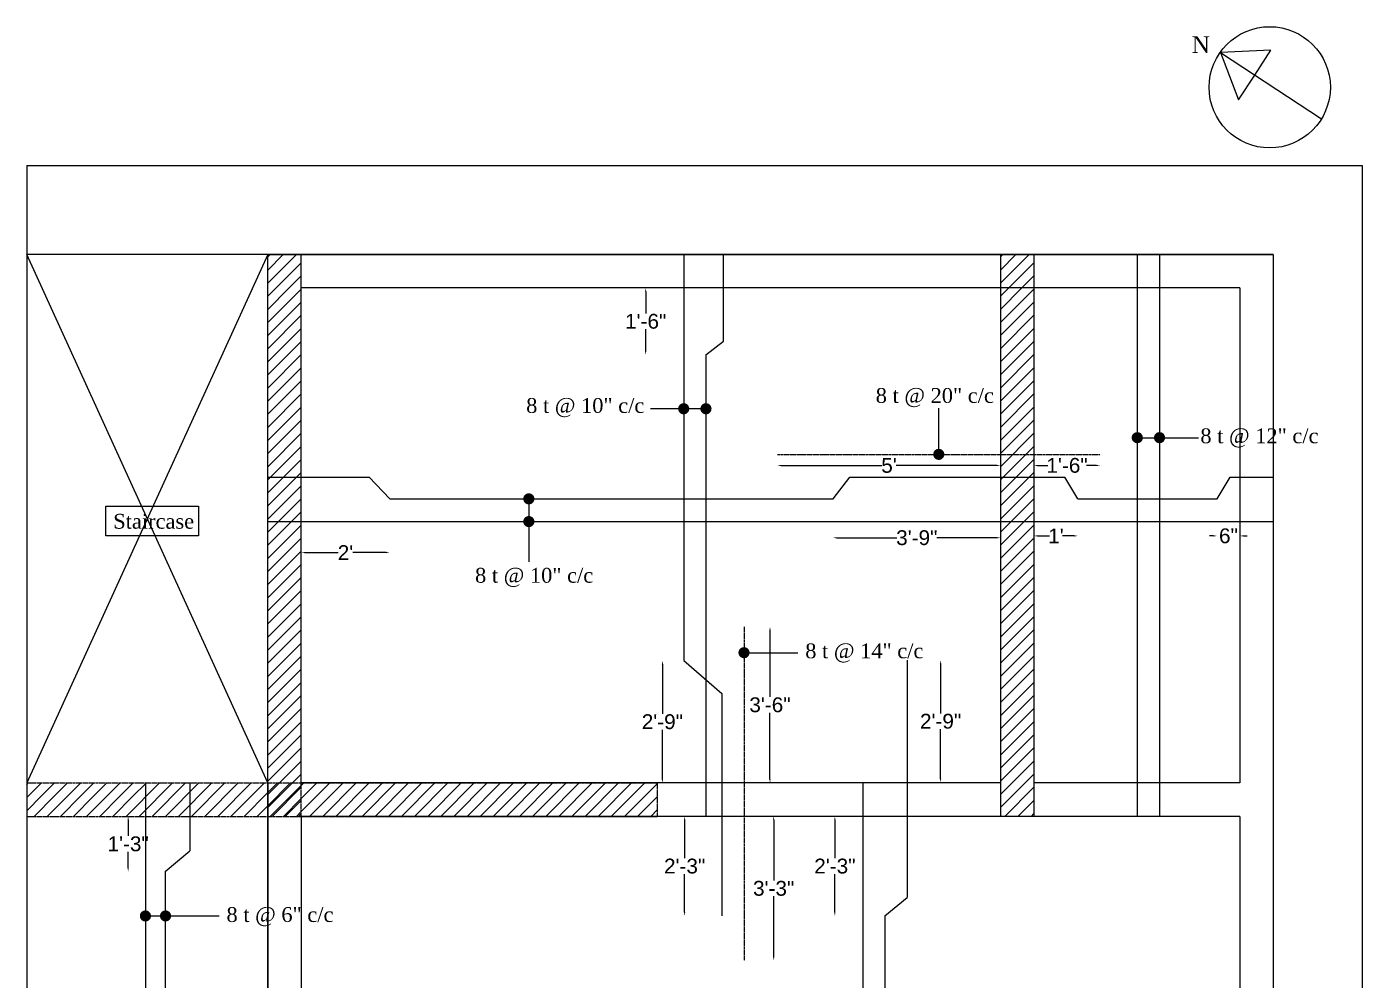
# Model space of a CAD drawing. Header units: inches. Extents: x 2686 to 6206, y -1461 to 53.
# Drawn here: x 5647.2 to 6007.2, y -371.4 to -114.2 of the extents above; entities that cross this region are included whole.
import ezdxf

# ---------------------------------------------------------------- set-up
doc = ezdxf.new("R2010")
doc.units = ezdxf.units.IN
doc.header["$LTSCALE"] = 0.1
doc.header["$MEASUREMENT"] = 0
doc.linetypes.add('DASHED', pattern=[0.75, 0.5, -0.25])
doc.linetypes.add('DASHED2', pattern=[0.375, 0.25, -0.125])
for name, color, linetype in [('MH - Beam and slab layout', 7, 'Continuous'), ('MH - Beams', 3, 'DASHED2'), ('MH - Slab reinforcement', 3, 'Continuous')]:
    doc.layers.add(name, color=color, linetype=linetype)
doc.styles.get("Standard").update_dxf_attribs({"font": 'arial.ttf'})
doc.dimstyles.get("Standard").update_dxf_attribs({"dimtxt": 6, "dimasz": 3, "dimexe": 0, "dimexo": 0.0625, "dimgap": 0.09, "dimtad": 0, "dimtih": 1, "dimtoh": 1, "dimdec": 1, "dimzin": 0, "dimdsep": 46, "dimlunit": 4, "dimtxsty": 'Standard', "dimblk": 'DOT', "dimcen": 0.09, "dimse1": 1, "dimse2": 1, "dimadec": 0, "dimazin": 0, "dimtfac": 1, "dimtdec": 1, "dimtofl": 0, "dimtmove": 0, "dimatfit": 3, "dimfxl": 1, "dimtolj": 1, "dimtzin": 0, "dimarcsym": 0})
pattern_1 = [(45, (862.607, -8.3835), (-1.767767, 1.767767), [])]
pattern_2 = [(45, (862.607, -8.3835), (-1.767767, 1.767767), [])]

# ---------------------------------------------------------------- blocks, each defined once
blk = doc.blocks.new('_Dot')
at = {"color": 0, "linetype": 'ByBlock', "lineweight": -2}
blk.add_line((-0.5, 0), (-1, 0), dxfattribs=at)
at = {"color": 0, "linetype": 'ByBlock', "const_width": 0.5}
blk.add_lwpolyline([(-0.25, 0, 1), (0.25, 0, 1)], format="xyb", close=True, dxfattribs=at)
blk = doc.blocks.new('*D267')
at = {"layer": 'Defpoints', "color": 0}
for p in [(5814, -184.63), (5830.24, -184.63), (5830.24, -202.63)]:
    blk.add_point(p, dxfattribs=at)
at = {"layer": 'MH - Slab reinforcement', "color": 0, "lineweight": -2}
for p, q in [((5814, -185.63), (5814, -191.5)), ((5814, -201.63), (5814, -195.77))]:
    blk.add_line(p, q, dxfattribs=at)
at = {"layer": 'MH - Slab reinforcement', "color": 0}
for points in [[(5814.17, -185.63), (5813.83, -185.63), (5814, -184.63)], [(5813.83, -201.63), (5814.17, -201.63), (5814, -202.63)]]:
    blk.add_solid(points, dxfattribs=at)
at = {"layer": 'MH - Slab reinforcement', "color": 0, "linetype": 'DASHED', "insert": (5814, -193.63), "char_height": 4, "attachment_point": 5}
blk.add_mtext('\\A1;1\'-6"', dxfattribs=at)
blk = doc.blocks.new('*D268')
at = {"layer": 'Defpoints', "color": 0}
for p in [(5721.15, -236.33), (5745, -241.5), (5721.15, -256)]:
    blk.add_point(p, dxfattribs=at)
at = {"layer": 'MH - Slab reinforcement', "color": 0, "lineweight": -2}
for p, q in [((5722.15, -256), (5731.11, -256)), ((5744, -256), (5735.04, -256))]:
    blk.add_line(p, q, dxfattribs=at)
at = {"layer": 'MH - Slab reinforcement', "color": 0}
for points in [[(5722.15, -255.83), (5722.15, -256.17), (5721.15, -256)], [(5744, -256.17), (5744, -255.83), (5745, -256)]]:
    blk.add_solid(points, dxfattribs=at)
at = {"layer": 'MH - Slab reinforcement', "color": 0, "linetype": 'DASHED', "insert": (5733.08, -256), "char_height": 4, "attachment_point": 5}
blk.add_mtext("\\A1;2'", dxfattribs=at)
blk = doc.blocks.new('*D269')
at = {"layer": 'Defpoints', "color": 0}
for p in [(5909.65, -240.17), (5864.5, -241.5), (5909.65, -252)]:
    blk.add_point(p, dxfattribs=at)
at = {"layer": 'MH - Slab reinforcement', "color": 0, "lineweight": -2}
for p, q in [((5865.5, -252), (5881.68, -252)), ((5908.65, -252), (5892.48, -252))]:
    blk.add_line(p, q, dxfattribs=at)
at = {"layer": 'MH - Slab reinforcement', "color": 0}
for points in [[(5865.5, -251.83), (5865.5, -252.17), (5864.5, -252)], [(5908.65, -252.17), (5908.65, -251.83), (5909.65, -252)]]:
    blk.add_solid(points, dxfattribs=at)
at = {"layer": 'MH - Slab reinforcement', "color": 0, "linetype": 'DASHED', "insert": (5887.08, -252), "char_height": 4, "attachment_point": 5}
blk.add_mtext('\\A1;3\'-9"', dxfattribs=at)
blk = doc.blocks.new('*D270')
at = {"layer": 'Defpoints', "color": 0}
for p in [(5849.5, -229.5), (5909.65, -229.5), (5849.5, -232.5)]:
    blk.add_point(p, dxfattribs=at)
at = {"layer": 'MH - Slab reinforcement', "color": 0, "lineweight": -2}
for p, q in [((5850.5, -232.5), (5877.65, -232.5)), ((5908.65, -232.5), (5881.5, -232.5))]:
    blk.add_line(p, q, dxfattribs=at)
at = {"layer": 'MH - Slab reinforcement', "color": 0}
for points in [[(5850.5, -232.33), (5850.5, -232.67), (5849.5, -232.5)], [(5908.65, -232.67), (5908.65, -232.33), (5909.65, -232.5)]]:
    blk.add_solid(points, dxfattribs=at)
at = {"layer": 'MH - Slab reinforcement', "color": 0, "linetype": 'DASHED', "insert": (5879.58, -232.5), "char_height": 4, "attachment_point": 5}
blk.add_mtext("\\A1;5'", dxfattribs=at)
blk = doc.blocks.new('*D271')
at = {"layer": 'Defpoints', "color": 0}
for p in [(5918.65, -229.5), (5936.5, -229.5), (5936.5, -232.5)]:
    blk.add_point(p, dxfattribs=at)
at = {"layer": 'MH - Slab reinforcement', "color": 0, "lineweight": -2}
for p, q in [((5919.65, -232.5), (5922.36, -232.5)), ((5935.5, -232.5), (5932.79, -232.5))]:
    blk.add_line(p, q, dxfattribs=at)
at = {"layer": 'MH - Slab reinforcement', "color": 0}
for points in [[(5919.65, -232.33), (5919.65, -232.67), (5918.65, -232.5)], [(5935.5, -232.67), (5935.5, -232.33), (5936.5, -232.5)]]:
    blk.add_solid(points, dxfattribs=at)
at = {"layer": 'MH - Slab reinforcement', "color": 0, "linetype": 'DASHED', "insert": (5927.58, -232.5), "char_height": 4, "attachment_point": 5}
blk.add_mtext('\\A1;1\'-6"', dxfattribs=at)
blk = doc.blocks.new('*D272')
at = {"layer": 'Defpoints', "color": 0}
for p in [(5918.65, -240.17), (5930.5, -241.5), (5918.65, -251.5)]:
    blk.add_point(p, dxfattribs=at)
at = {"layer": 'MH - Slab reinforcement', "color": 0, "lineweight": -2}
for p, q in [((5919.65, -251.5), (5922.84, -251.5)), ((5929.5, -251.5), (5926.32, -251.5))]:
    blk.add_line(p, q, dxfattribs=at)
at = {"layer": 'MH - Slab reinforcement', "color": 0}
for points in [[(5919.65, -251.33), (5919.65, -251.67), (5918.65, -251.5)], [(5929.5, -251.67), (5929.5, -251.33), (5930.5, -251.5)]]:
    blk.add_solid(points, dxfattribs=at)
at = {"layer": 'MH - Slab reinforcement', "color": 0, "linetype": 'DASHED', "insert": (5924.58, -251.5), "char_height": 4, "attachment_point": 5}
blk.add_mtext("\\A1;1'", dxfattribs=at)
blk = doc.blocks.new('*D273')
at = {"layer": 'Defpoints', "color": 0}
for p in [(5968, -241.5), (5974.15, -241.5), (5974.15, -251.5)]:
    blk.add_point(p, dxfattribs=at)
at = {"layer": 'MH - Slab reinforcement', "color": 0, "lineweight": -2}
for p, q in [((5967, -251.5), (5966, -251.5)), ((5975.15, -251.5), (5976.15, -251.5))]:
    blk.add_line(p, q, dxfattribs=at)
at = {"layer": 'MH - Slab reinforcement', "color": 0}
for points in [[(5967, -251.67), (5967, -251.33), (5968, -251.5)], [(5975.15, -251.33), (5975.15, -251.67), (5974.15, -251.5)]]:
    blk.add_solid(points, dxfattribs=at)
at = {"layer": 'MH - Slab reinforcement', "color": 0, "linetype": 'DASHED', "insert": (5971.08, -251.5), "char_height": 4, "attachment_point": 5}
blk.add_mtext('\\A1;6"', dxfattribs=at)
blk = doc.blocks.new('*D274')
at = {"layer": 'Defpoints', "color": 0}
for p in [(5824.24, -285.13), (5818.5, -318.13), (5824.24, -318.13)]:
    blk.add_point(p, dxfattribs=at)
at = {"layer": 'MH - Slab reinforcement', "color": 0, "lineweight": -2}
for p, q in [((5818.5, -286.13), (5818.5, -299.5)), ((5818.5, -317.13), (5818.5, -303.77))]:
    blk.add_line(p, q, dxfattribs=at)
at = {"layer": 'MH - Slab reinforcement', "color": 0}
for points in [[(5818.67, -286.13), (5818.33, -286.13), (5818.5, -285.13)], [(5818.33, -317.13), (5818.67, -317.13), (5818.5, -318.13)]]:
    blk.add_solid(points, dxfattribs=at)
at = {"layer": 'MH - Slab reinforcement', "color": 0, "linetype": 'DASHED', "insert": (5818.5, -301.63), "char_height": 4, "attachment_point": 5}
blk.add_mtext('\\A1;2\'-9"', dxfattribs=at)
blk = doc.blocks.new('*D275')
at = {"layer": 'Defpoints', "color": 0}
for p in [(5840.5, -276), (5840.5, -318.13), (5847.5, -318.13)]:
    blk.add_point(p, dxfattribs=at)
at = {"layer": 'MH - Slab reinforcement', "color": 0, "lineweight": -2}
for p, q in [((5847.5, -277), (5847.5, -294.93)), ((5847.5, -317.13), (5847.5, -299.2))]:
    blk.add_line(p, q, dxfattribs=at)
at = {"layer": 'MH - Slab reinforcement', "color": 0}
for points in [[(5847.67, -277), (5847.33, -277), (5847.5, -276)], [(5847.33, -317.13), (5847.67, -317.13), (5847.5, -318.13)]]:
    blk.add_solid(points, dxfattribs=at)
at = {"layer": 'MH - Slab reinforcement', "color": 0, "linetype": 'DASHED', "insert": (5847.5, -297.07), "char_height": 4, "attachment_point": 5}
blk.add_mtext('\\A1;3\'-6"', dxfattribs=at)
blk = doc.blocks.new('*D276')
at = {"layer": 'Defpoints', "color": 0}
for p in [(5840.5, -327.13), (5840.5, -366), (5848.5, -366)]:
    blk.add_point(p, dxfattribs=at)
at = {"layer": 'MH - Slab reinforcement', "color": 0, "lineweight": -2}
for p, q in [((5848.5, -328.13), (5848.5, -344.43)), ((5848.5, -365), (5848.5, -348.7))]:
    blk.add_line(p, q, dxfattribs=at)
at = {"layer": 'MH - Slab reinforcement', "color": 0}
for points in [[(5848.67, -328.13), (5848.33, -328.13), (5848.5, -327.13)], [(5848.33, -365), (5848.67, -365), (5848.5, -366)]]:
    blk.add_solid(points, dxfattribs=at)
at = {"layer": 'MH - Slab reinforcement', "color": 0, "linetype": 'DASHED', "insert": (5848.5, -346.57), "char_height": 4, "attachment_point": 5}
blk.add_mtext('\\A1;3\'-3"', dxfattribs=at)
blk = doc.blocks.new('*D277')
at = {"layer": 'Defpoints', "color": 0}
for p in [(5834.5, -327.13), (5824.5, -354), (5834.5, -354)]:
    blk.add_point(p, dxfattribs=at)
at = {"layer": 'MH - Slab reinforcement', "color": 0, "lineweight": -2}
for p, q in [((5824.5, -328.13), (5824.5, -338.43)), ((5824.5, -353), (5824.5, -342.7))]:
    blk.add_line(p, q, dxfattribs=at)
at = {"layer": 'MH - Slab reinforcement', "color": 0}
for points in [[(5824.67, -328.13), (5824.33, -328.13), (5824.5, -327.13)], [(5824.33, -353), (5824.67, -353), (5824.5, -354)]]:
    blk.add_solid(points, dxfattribs=at)
at = {"layer": 'MH - Slab reinforcement', "color": 0, "linetype": 'DASHED', "insert": (5824.5, -340.57), "char_height": 4, "attachment_point": 5}
blk.add_mtext('\\A1;2\'-3"', dxfattribs=at)
blk = doc.blocks.new('*D278')
at = {"layer": 'Defpoints', "color": 0}
for p in [(5865, -327.13), (5878.5, -327.13), (5878.5, -354)]:
    blk.add_point(p, dxfattribs=at)
at = {"layer": 'MH - Slab reinforcement', "color": 0, "lineweight": -2}
for p, q in [((5865, -328.13), (5865, -338.43)), ((5865, -353), (5865, -342.7))]:
    blk.add_line(p, q, dxfattribs=at)
at = {"layer": 'MH - Slab reinforcement', "color": 0}
for points in [[(5865.17, -328.13), (5864.83, -328.13), (5865, -327.13)], [(5864.83, -353), (5865.17, -353), (5865, -354)]]:
    blk.add_solid(points, dxfattribs=at)
at = {"layer": 'MH - Slab reinforcement', "color": 0, "linetype": 'DASHED', "insert": (5865, -340.57), "char_height": 4, "attachment_point": 5}
blk.add_mtext('\\A1;2\'-3"', dxfattribs=at)
blk = doc.blocks.new('*D279')
at = {"layer": 'Defpoints', "color": 0}
for p in [(5884.5, -285), (5893.5, -285), (5884.5, -318)]:
    blk.add_point(p, dxfattribs=at)
at = {"layer": 'MH - Slab reinforcement', "color": 0, "lineweight": -2}
for p, q in [((5893.5, -286), (5893.5, -299.37)), ((5893.5, -317), (5893.5, -303.63))]:
    blk.add_line(p, q, dxfattribs=at)
at = {"layer": 'MH - Slab reinforcement', "color": 0}
for points in [[(5893.67, -286), (5893.33, -286), (5893.5, -285)], [(5893.33, -317), (5893.67, -317), (5893.5, -318)]]:
    blk.add_solid(points, dxfattribs=at)
at = {"layer": 'MH - Slab reinforcement', "color": 0, "linetype": 'DASHED', "insert": (5893.5, -301.5), "char_height": 4, "attachment_point": 5}
blk.add_mtext('\\A1;2\'-9"', dxfattribs=at)
blk = doc.blocks.new('*D305')
at = {"layer": 'Defpoints', "color": 0}
for p in [(5674.5, -327.13), (5684.5, -327.13), (5684.5, -342)]:
    blk.add_point(p, dxfattribs=at)
at = {"layer": 'MH - Slab reinforcement', "color": 0, "lineweight": -2}
for p, q in [((5674.5, -328.13), (5674.5, -332.43)), ((5674.5, -341), (5674.5, -336.7))]:
    blk.add_line(p, q, dxfattribs=at)
at = {"layer": 'MH - Slab reinforcement', "color": 0}
for points in [[(5674.67, -328.13), (5674.33, -328.13), (5674.5, -327.13)], [(5674.33, -341), (5674.67, -341), (5674.5, -342)]]:
    blk.add_solid(points, dxfattribs=at)
at = {"layer": 'MH - Slab reinforcement', "color": 0, "linetype": 'DASHED', "insert": (5674.5, -334.57), "char_height": 4, "attachment_point": 5}
blk.add_mtext('\\A1;1\'-3"', dxfattribs=at)

msp = doc.modelspace()

# ---------------------------------------------------------------- hatches: boundary and pattern name
at = {"layer": 'MH - Beams'}
h = msp.add_hatch(dxfattribs=at)
h.set_pattern_fill('ANSI31', color=256, scale=20, style=0)
h.set_pattern_definition([(45, (665.107, -8.3835), (-1.767767, 1.767767), [])])
h.paths.add_polyline_path([(5721.15, -184.63), (5721.15, -175.63), (5712.15, -175.63), (5712.15, -184.63)])
h = msp.add_hatch(dxfattribs=at)
h.set_pattern_fill('ANSI31', color=256, scale=20, style=0)
h.set_pattern_definition(pattern_2)
h.paths.add_polyline_path([(5918.65, -184.63), (5918.65, -175.63), (5909.65, -175.63), (5909.65, -184.63)])
h = msp.add_hatch(dxfattribs=at)
h.set_pattern_fill('ANSI31', color=256, scale=20, style=0)
h.set_pattern_definition([(45, (665.107, -8.3835), (-1.767767, 1.767767), [])])
h.paths.add_polyline_path([(5721.15, -318.13), (5721.15, -184.63), (5712.15, -184.63), (5712.15, -318.13), (5712.15, -327.13), (5721.15, -327.13)])
h = msp.add_hatch(dxfattribs=at)
h.set_pattern_fill('ANSI31', color=256, scale=20, style=0)
h.set_pattern_definition(pattern_2)
h.paths.add_polyline_path([(5918.65, -318.13), (5918.65, -184.63), (5909.65, -184.63), (5909.65, -318.13), (5909.65, -327.13), (5918.65, -327.13)])
h = msp.add_hatch(dxfattribs=at)
h.set_pattern_fill('ANSI31', color=256, scale=20, style=0)
h.set_pattern_definition(pattern_1)
h.paths.add_polyline_path([(5647.15, -321.63), (5647.15, -327.13), (5712.15, -327.13), (5712.15, -318.13), (5679.15, -318.13), (5679.15, -321.63)])
h = msp.add_hatch(dxfattribs=at)
h.set_pattern_fill('ANSI31', color=256, scale=20, style=0)
h.set_pattern_definition(pattern_1)
h.paths.add_polyline_path([(5679.15, -321.63), (5679.15, -318.13), (5647.15, -318.13), (5647.15, -321.63)])
h = msp.add_hatch(dxfattribs=at)
h.set_pattern_fill('ANSI31', color=256, scale=20)
h.set_pattern_definition(pattern_1)
h.paths.add_polyline_path([(5721.15, -327.13), (5721.15, -318.13), (5712.15, -318.13), (5712.15, -327.13)])
h = msp.add_hatch(dxfattribs=at)
h.set_pattern_fill('ANSI31', color=256, scale=20, style=0)
h.set_pattern_definition(pattern_1)
h.paths.add_polyline_path([(5817.15, -327.13), (5817.15, -318.13), (5721.15, -318.13), (5721.15, -327.13)])

# ---------------------------------------------------------------- linework, layer by layer
for p, q in [((5712.15, -175.63), (5647.15, -175.63)), ((5712.15, -318.13), (5712.15, -396.13)), ((5721.15, -327.13), (5721.15, -449.63))]:
    msp.add_line(p, q)
for points in [[(5647.15, -151.63), (6007.15, -151.63), (6007.15, -641.63)], [(5647.15, -151.63), (5647.15, -641.63)], [(5983.15, -175.63), (5712.15, -175.63)], [(5712.15, -318.13), (5712.15, -175.63)], [(5721.15, -318.13), (5721.15, -175.63)], [(5909.65, -175.63), (5909.65, -327.13)], [(5918.65, -175.63), (5918.65, -327.13)], [(5983.15, -175.63), (5983.15, -332.71)], [(5974.15, -184.63), (5721.15, -184.63)], [(5974.15, -184.63), (5974.15, -318.13)], [(5909.65, -318.13), (5721.15, -318.13)], [(5974.15, -318.13), (5918.65, -318.13)], [(5909.65, -327.13), (5721.15, -327.13)], [(5918.65, -327.13), (5909.65, -327.13)], [(5974.15, -327.13), (5918.65, -327.13)], [(5974.15, -327.13), (5974.15, -368.71)], [(5983.15, -332.71), (5983.15, -368.71)], [(5974.15, -368.71), (5974.15, -594.13)], [(5983.15, -368.71), (5983.15, -603.13)]]:
    msp.add_lwpolyline(points)
msp.add_lwpolyline([(5712.15, -175.63), (5983.15, -175.63), (5983.15, -603.13), (5767.15, -603.13), (5767.15, -458.63), (5712.15, -458.63), (5712.15, -175.63)], close=True)
for p, q in [((5647.15, -318.13), (5817.15, -318.13)), ((5721.15, -327.13), (5721.15, -318.13)), ((5817.15, -327.13), (5817.15, -318.13)), ((5647.15, -327.13), (5817.15, -327.13))]:
    msp.add_line(p, q, dxfattribs=at)
at = {"layer": 'MH - Slab reinforcement'}
for p, q in [((5982.46, -120.45), (5968.9, -121.14)), ((5968.9, -121.14), (5996.16, -139.01)), ((5968.9, -121.14), (5973.78, -133.89)), ((5978.16, -127.21), (5982.46, -120.45)), ((5973.78, -133.89), (5978.16, -127.21)), ((5712.15, -318.13), (5647.15, -175.63)), ((5712.15, -175.63), (5647.15, -318.13)), ((5824.24, -175.63), (5824.24, -285.13)), ((5835, -199), (5835, -175.63)), ((5946.5, -175.63), (5946.5, -327.13)), ((5952.5, -175.63), (5952.5, -327.13)), ((5830.24, -202.63), (5835, -199)), ((5830.24, -202.63), (5830.24, -327.13)), ((5712.15, -235.63), (5739.5, -235.63)), ((5745, -241.5), (5739.5, -235.63)), ((5864.5, -241.5), (5869, -235.63)), ((5869, -235.63), (5927, -235.63)), ((5930.5, -241.5), (5927, -235.63)), ((5968, -241.5), (5971.5, -235.63)), ((5971.5, -235.63), (5983.15, -235.63)), ((5745, -241.5), (5864.5, -241.5)), ((5930.5, -241.5), (5968, -241.5)), ((5712.15, -247.63), (5983.15, -247.63)), ((5824.24, -285.13), (5834.5, -294)), ((5884.5, -285), (5884.5, -349)), ((5834.5, -294), (5834.5, -354)), ((5679.15, -318.13), (5679.15, -603.13)), ((5691.15, -318.13), (5691.15, -336.46)), ((5691.15, -318.13), (5691.15, -336.46)), ((5872.5, -318.13), (5872.5, -422.5)), ((5684.5, -342), (5691.15, -336.46)), ((5684.5, -342), (5684.5, -422.63)), ((5878.5, -354), (5884.5, -349)), ((5878.5, -354), (5878.5, -458.63))]:
    msp.add_line(p, q, dxfattribs=at)
at = {"layer": 'MH - Slab reinforcement', "linetype": 'DASHED'}
for p, q in [((5849.5, -229.5), (5936.5, -229.5)), ((5840.5, -276), (5840.5, -366))]:
    msp.add_line(p, q, dxfattribs=at)
at = {"layer": 'MH - Slab reinforcement'}
msp.add_lwpolyline([(5668.5, -243.5), (5693.5, -243.5), (5693.5, -251.5), (5668.5, -251.5)], close=True, dxfattribs=at)
msp.add_circle((5982.2, -130.5), 16.35, dxfattribs=at)

# ---------------------------------------------------------------- texts
at = {"layer": 'MH - Beam and slab layout', "insert": (5668.5, -245.55), "char_height": 4, "width": 25.7581, "attachment_point": 1}
msp.add_mtext('\\pxqc;{\\fTimes New Roman|b0|i0|c0|p34;Staircase}', dxfattribs=at)
at = {"layer": 'MH - Slab reinforcement', "attachment_point": 1}
for s, insert, char_height, width in [('\\pxqc;{\\fTimes New Roman|b0|i0|c0|p34;N}', (5946.82, -116.75), 4.5, 33.5905), ('{\\fTimes New Roman|b0|i0|c0|p34;8 t @ 20" c/c}', (5876, -211.62), 4, 36), ('{\\fTimes New Roman|b0|i0|c0|p34;8 t @ 10" c/c}', (5781.78, -214.32), 4, 36), ('{\\fTimes New Roman|b0|i0|c0|p34;8 t @ 12" c/c}', (5963.5, -222.5), 4, 36), ('{\\fTimes New Roman|b0|i0|c0|p34;8 t @ 10" c/c}', (5768, -260.12), 4, 36), ('{\\fTimes New Roman|b0|i0|c0|p34;8 t @ 14" c/c}', (5857, -280.5), 4, 36), ('{\\fTimes New Roman|b0|i0|c0|p34;8 t @ 6" c/c}', (5701, -351.62), 4, 36)]:
    msp.add_mtext(s, dxfattribs=dict(at, insert=insert, char_height=char_height, width=width))

# ---------------------------------------------------------------- dimensions: what is measured, and where the dimension line sits
at = {"layer": 'MH - Slab reinforcement'}
for base, p1, p2, override, picture, middle in [((5814, -184.63), (5830.24, -202.63), (5830.24, -184.63), {"dimtxt": 4, "dimasz": 1, "dimsah": 0, "dimldrblk": 'Dot'}, '*D267', (5814, -193.63)), ((5847.5, -318.13), (5840.5, -276), (5840.5, -318.13), {"dimtxt": 4, "dimasz": 1, "dimldrblk": 'Dot'}, '*D275', (5847.5, -297.07)), ((5818.5, -318.13), (5824.24, -285.13), (5824.24, -318.13), {"dimtxt": 4, "dimasz": 1, "dimldrblk": 'Dot'}, '*D274', (5818.5, -301.63)), ((5893.5, -285), (5884.5, -318), (5884.5, -285), {"dimtxt": 4, "dimasz": 1, "dimldrblk": 'Dot'}, '*D279', (5893.5, -301.5)), ((5674.5, -327.13), (5684.5, -342), (5684.5, -327.13), {"dimtxt": 4, "dimasz": 1, "dimldrblk": 'Dot'}, '*D305', (5674.5, -334.57)), ((5824.5, -354), (5834.5, -327.13), (5834.5, -354), {"dimtxt": 4, "dimasz": 1, "dimldrblk": 'Dot'}, '*D277', (5824.5, -340.57)), ((5848.5, -366), (5840.5, -327.13), (5840.5, -366), {"dimtxt": 4, "dimasz": 1, "dimldrblk": 'Dot'}, '*D276', (5848.5, -346.57)), ((5865, -327.13), (5878.5, -354), (5878.5, -327.13), {"dimtxt": 4, "dimasz": 1, "dimldrblk": 'Dot'}, '*D278', (5865, -340.57))]:
    dim = msp.add_linear_dim(base=base, p1=p1, p2=p2, angle=90, dimstyle='Standard', override=override, dxfattribs=at)
    dim.commit()
    dim.dimension.update_dxf_attribs({"geometry": picture, "text_midpoint": middle})
for base, p1, p2, picture, middle in [((5849.5, -232.5), (5909.6539, -229.5), (5849.5, -229.5), '*D270', (5879.5769, -232.5)), ((5936.5, -232.5), (5918.6539, -229.5), (5936.5, -229.5), '*D271', (5927.5769, -232.5)), ((5721.1539, -256), (5745, -241.5), (5721.1539, -236.3337), '*D268', (5733.0769, -256)), ((5909.6539, -252), (5864.5, -241.5), (5909.6539, -240.1674), '*D269', (5887.0769, -252)), ((5918.6539, -251.5), (5930.5, -241.5), (5918.6539, -240.1674), '*D272', (5924.5769, -251.5)), ((5974.1539, -251.5), (5968, -241.5), (5974.1539, -241.5), '*D273', (5971.0769, -251.5))]:
    dim = msp.add_linear_dim(base=base, p1=p1, p2=p2, dimstyle='Standard', override={"dimtxt": 4, "dimasz": 1, "dimldrblk": 'Dot'}, dxfattribs=at)
    dim.commit()
    dim.dimension.update_dxf_attribs({"geometry": picture, "text_midpoint": middle})

# ---------------------------------------------------------------- leaders
for points in [[(5824.24, -217.2), (5815.28, -217.2)], [(5830.24, -217.2), (5815.28, -217.2)], [(5893, -229.5), (5893, -217)], [(5946.5, -225), (5963, -225)], [(5952.5, -225), (5963, -225)], [(5782.5, -241.5), (5782.5, -258.5)], [(5782.5, -247.63), (5782.5, -258.5)], [(5840.5, -283), (5855, -283)], [(5679.15, -354), (5696.5, -354)], [(5684.57, -354), (5699, -354)]]:
    msp.add_leader(points, dimstyle='Standard', override={"dimtad": 0, "dimldrblk": 'Dot'}, dxfattribs=at)

doc.saveas('drawing.dxf')
